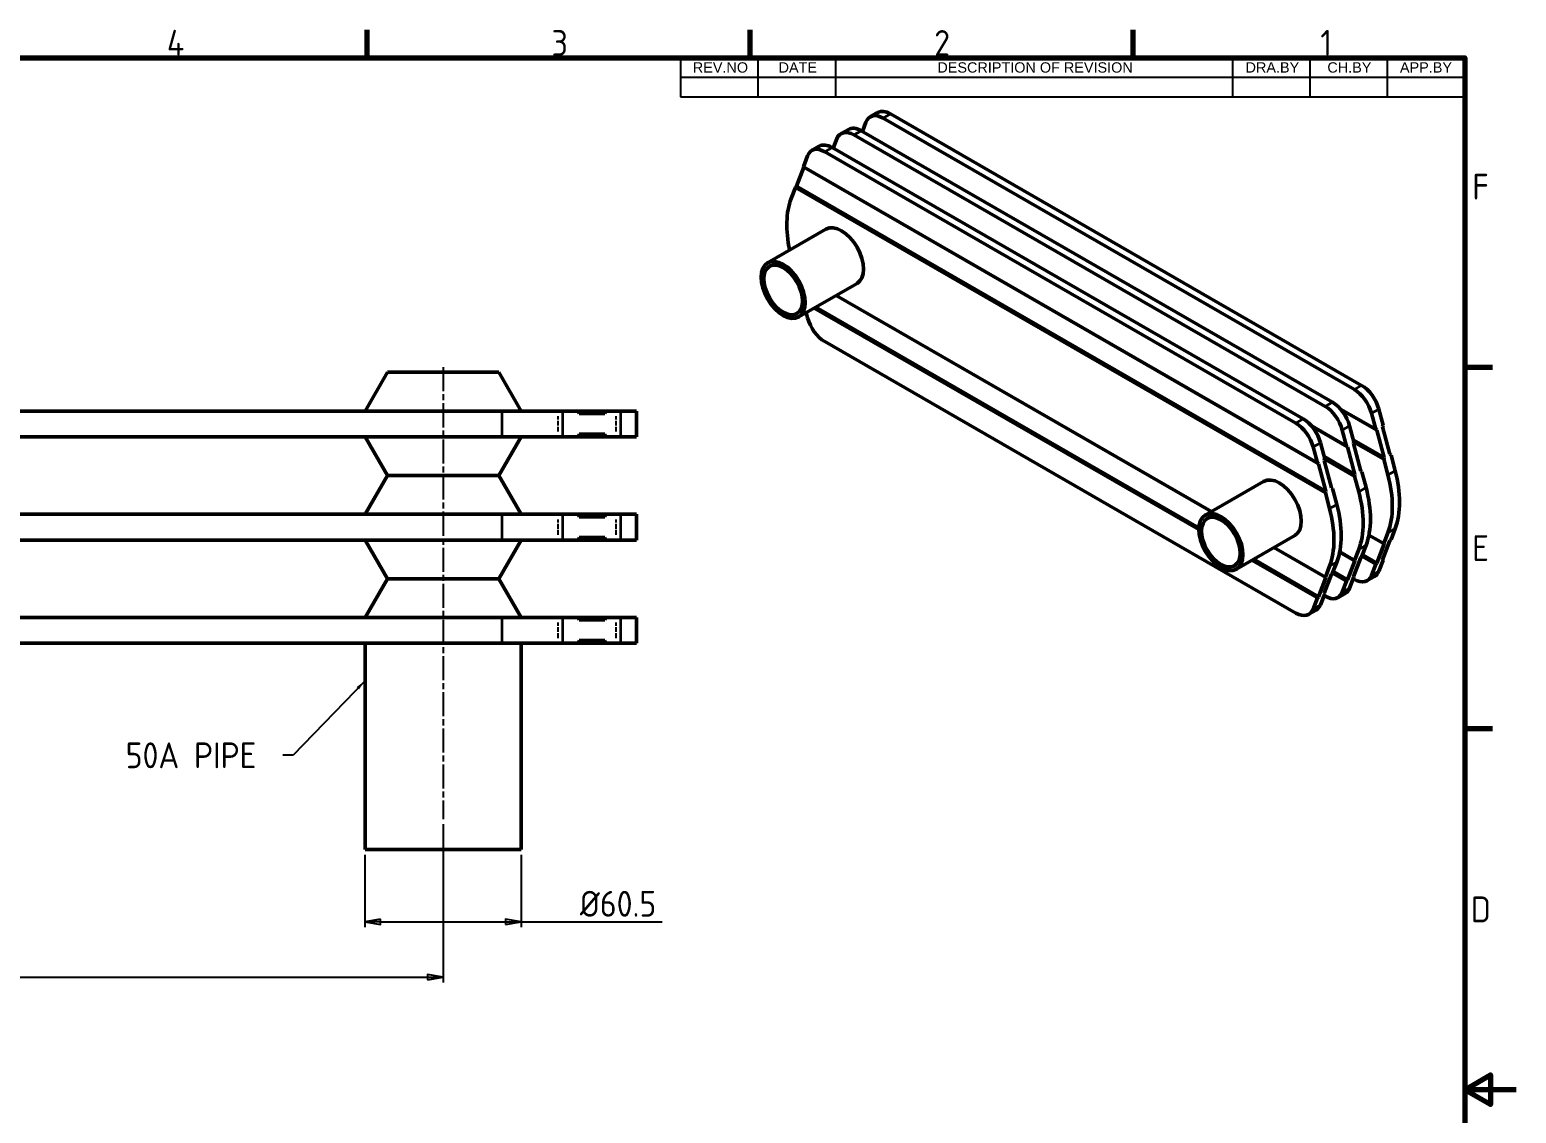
# Model space of a CAD drawing. Header units: millimetres. Extents: x 0 to 1188, y 0 to 840.
# Drawn here: x 612 to 1188, y 411 to 831 of the extents above; entities that cross this region are included whole.
import ezdxf

# ---------------------------------------------------------------- set-up
doc = ezdxf.new("R2010")
doc.units = ezdxf.units.MM
doc.header["$LTSCALE"] = 2
doc.linetypes.add('CHAIN', pattern=[0.3543, 0.2362, -0.0295, 0.0591, -0.0295])
doc.linetypes.add('DASHED', pattern=[0.2067, 0.1654, -0.0413])
doc.layers.get('0').update_dxf_attribs({"lineweight": 25})
for name, color, linetype, lineweight in [('가려진 좁은 것(ISO)', 5, 'DASHED', 25), ('가시적인 것(ISO)', 7, 'Continuous', 50), ('가시적인 좁은 것(ISO)', 1, 'Continuous', 35), ('경계(ISO)', 7, 'Continuous', 70), ('기호(ISO)', 7, 'Continuous', 25), ('중심선(ISO)', 1, 'Continuous', 25), ('치수(ISO)', 7, 'Continuous', 25)]:
    doc.layers.add(name, color=color, linetype=linetype, lineweight=lineweight)
doc.styles.add('ISO ProportionalPSTEK', font='isocp.shx')
doc.styles.add('주 문자 (JIS)', font='arial.ttf')
doc.dimstyles.new('PSTEK', dxfattribs={"dimscale": 2, "dimtxt": 5, "dimasz": 3, "dimexe": 1, "dimexo": 1, "dimgap": 1, "dimtad": 1, "dimrnd": 1e-08, "dimdsep": 46, "dimtxsty": 'ISO ProportionalPSTEK', "dimblk": 'Filled-1', "dimcen": 0.09, "dimdle": 10, "dimclrd": 3, "dimclre": 3, "dimclrt": 1, "dimadec": 1, "dimazin": 2, "dimtfac": 1, "dimtmove": 0, "dimatfit": 3, "dimfxl": 0, "dimtolj": 1, "dimlwd": -1, "dimlwe": -1, "dimarcsym": 0})
doc.dimstyles.new('PSTEK$7', dxfattribs={"dimscale": 2, "dimtxt": 5, "dimasz": 2, "dimexe": 1, "dimexo": 1, "dimgap": 1, "dimtad": 1, "dimrnd": 1e-08, "dimdsep": 46, "dimtxsty": 'ISO ProportionalPSTEK', "dimblk": 'Filled-1', "dimcen": 0.09, "dimdle": 10, "dimclrd": 3, "dimclre": 3, "dimclrt": 1, "dimadec": 1, "dimazin": 2, "dimtfac": 1, "dimtmove": 0, "dimatfit": 3, "dimfxl": 0, "dimtolj": 1, "dimlwd": -1, "dimlwe": -1, "dimarcsym": 0})

# ---------------------------------------------------------------- blocks, each defined once
blk = doc.blocks.new('경계 Default Border')
at = {"layer": '경계(ISO)'}
for p, q in [((371.25, 410), (371.25, 415.4)), ((445.5, 410), (445.5, 415.4)), ((519.75, 410), (519.75, 415.4)), ((584, 350), (589.4, 350)), ((584, 280), (589.4, 280))]:
    blk.add_line(p, q, dxfattribs=at)
at = {"layer": '경계(ISO)', "flags": 128}
for points in [[(10, 10), (10, 410), (584, 410), (584, 10), (10, 10)], [(594, 210), (584, 210), (589, 212.89), (589, 207.11), (584, 210)]]:
    blk.add_lwpolyline(points, dxfattribs=at)
at = {"layer": '경계(ISO)', "color": 1, "char_height": 5, "attachment_point": 7, "style": 'ISO ProportionalPSTEK'}
for s, insert in [('4', (332.41, 410.4)), ('3', (406.99, 410.35)), ('2', (481.17, 410.35)), ('1', (556.02, 410.4)), ('F', (585.47, 382.5)), ('E', (585.47, 312.45)), ('D', (585.2, 242.45))]:
    blk.add_mtext(s, dxfattribs=dict(at, insert=insert))
blk = doc.blocks.new('리비전 내역')
at = {"layer": '기호(ISO)'}
for p, q in [((432, 410), (584, 410)), ((432, 410), (432, 406.22)), ((447, 410), (447, 406.22)), ((462, 410), (462, 406.22)), ((539, 410), (539, 406.22)), ((554, 410), (554, 406.22)), ((569, 410), (569, 406.22)), ((584, 410), (584, 406.22)), ((432, 406.22), (584, 406.22)), ((432, 406.22), (432, 402.44)), ((447, 406.22), (447, 402.44)), ((462, 406.22), (462, 402.44)), ((539, 406.22), (539, 402.44)), ((554, 406.22), (554, 402.44)), ((569, 406.22), (569, 402.44)), ((584, 406.22), (584, 402.44)), ((432, 402.44), (584, 402.44))]:
    blk.add_line(p, q, dxfattribs=at)
at = {"layer": '기호(ISO)', "color": 7, "char_height": 2, "attachment_point": 7, "style": '주 문자 (JIS)'}
for s, insert in [('REV.NO', (434.37, 407.08)), ('DATE', (451, 407.11)), ('DESCRIPTION OF REVISION', (481.78, 407.08)), ('DRA.BY', (541.52, 407.11)), ('CH.BY', (557.38, 407.08)), ('APP.BY', (571.45, 407.11))]:
    blk.add_mtext(s, dxfattribs=dict(at, insert=insert))
blk = doc.blocks.new('Filled-1')
at = {"color": 0}
for p, q in [((0, 0), (-1, 0.167)), ((-1, 0.167), (-1, -0.167)), ((-1, 0), (0, 0)), ((-1, -0.167), (0, 0))]:
    blk.add_line(p, q, dxfattribs=at)
at = {"color": 0, "flags": 128}
blk.add_lwpolyline([(-1, -0.167), (0, 0), (-1, 0.167), (-1, -0.167)], dxfattribs=at)
at = {"color": 0}
blk.add_solid([(-1, -0.167), (0, 0), (-1, 0.167), (-1, -0.167)], dxfattribs=at)
blk = doc.blocks.new('*D15')
at = {"layer": 'Defpoints', "color": 0, "transparency": 16777216}
for p in [(741.64, 513.06), (802.14, 513.06), (802.14, 485.06)]:
    blk.add_point(p, dxfattribs=at)
at = {"layer": '치수(ISO)', "color": 3, "transparency": 16777216}
for p, q in [((741.64, 511.06), (741.64, 483.06)), ((802.14, 511.06), (802.14, 483.06)), ((747.64, 485.06), (796.14, 485.06)), ((802.14, 485.06), (856.85, 485.06))]:
    blk.add_line(p, q, dxfattribs=at)
at = {"layer": '치수(ISO)', "color": 3, "transparency": 16777216, "xscale": 6, "yscale": 6, "zscale": 6, "rotation": 180}
blk.add_blockref('Filled-1', (741.64, 485.06), dxfattribs=at)
at = {"layer": '치수(ISO)', "color": 3, "transparency": 16777216, "xscale": 6, "yscale": 6, "zscale": 6}
blk.add_blockref('Filled-1', (802.14, 485.06), dxfattribs=at)
at = {"layer": '치수(ISO)', "color": 1, "transparency": 16777216, "insert": (824.93, 497.06), "char_height": 10, "attachment_point": 1, "style": 'ISO ProportionalPSTEK'}
blk.add_mtext('\\A1;Ø60.5', dxfattribs=at)
blk = doc.blocks.new('*D16')
at = {"layer": 'Defpoints', "color": 0, "transparency": 16777216}
for p in [(771.89, 524.89), (171.89, 521.49), (771.89, 463.61)]:
    blk.add_point(p, dxfattribs=at)
at = {"layer": '치수(ISO)', "color": 3, "transparency": 16777216}
for p, q in [((171.89, 519.49), (171.89, 461.61)), ((771.89, 522.89), (771.89, 461.61)), ((177.89, 463.61), (765.89, 463.61))]:
    blk.add_line(p, q, dxfattribs=at)
at = {"layer": '치수(ISO)', "color": 3, "transparency": 16777216, "xscale": 6, "yscale": 6, "zscale": 6, "rotation": 180}
blk.add_blockref('Filled-1', (171.89, 463.61), dxfattribs=at)
at = {"layer": '치수(ISO)', "color": 3, "transparency": 16777216, "xscale": 6, "yscale": 6, "zscale": 6}
blk.add_blockref('Filled-1', (771.89, 463.61), dxfattribs=at)
at = {"layer": '치수(ISO)', "color": 1, "transparency": 16777216, "insert": (405.09, 475.61), "char_height": 10, "attachment_point": 1, "style": 'ISO ProportionalPSTEK'}
blk.add_mtext('\\A1;600', dxfattribs=at)

msp = doc.modelspace()

# ---------------------------------------------------------------- linework, layer by layer
at = {"layer": '가려진 좁은 것(ISO)', "ltscale": 5.71399}
for p, q in [((816.473, 675.06), (816.473, 681.06)), ((838.984, 675.06), (838.984, 681.06)), ((816.473, 635.06), (816.473, 641.06)), ((838.984, 635.06), (838.984, 641.06)), ((816.473, 595.06), (816.473, 601.06)), ((838.984, 595.06), (838.984, 601.06))]:
    msp.add_line(p, q, dxfattribs=at)
at = {"layer": '가시적인 것(ISO)'}
for p, q in [((940.365, 798.698), (937.536, 797.07)), ((1125.224, 691.371), (942.527, 796.579)), ((945.355, 798.208), (1128.052, 693)), ((929.051, 792.183), (926.222, 790.554)), ((1113.91, 684.856), (931.213, 790.064)), ((934.041, 791.693), (1116.738, 686.485)), ((935.882, 795.026), (934.499, 791.429)), ((917.737, 785.668), (914.909, 784.039)), ((922.728, 785.178), (1105.425, 679.97)), ((924.568, 788.511), (923.185, 784.914)), ((913.254, 781.996), (911.602, 777.699)), ((1102.596, 678.341), (919.899, 783.549)), ((908.919, 770.149), (911.762, 777.543)), ((911.762, 777.543), (911.602, 777.699)), ((911.602, 777.699), (1110.893, 662.935)), ((1111.299, 662.637), (911.762, 777.543)), ((908.514, 769.667), (906.887, 765.437)), ((908.514, 769.667), (908.919, 770.149)), ((1113.982, 651.346), (908.514, 769.667)), ((908.919, 770.149), (1114.142, 651.969)), ((920.357, 753.504), (897.729, 740.474)), ((932.433, 732.533), (909.806, 719.503)), ((1069.725, 644.066), (924.266, 727.83)), ((924.321, 727.862), (1069.78, 644.098)), ((912.72, 721.181), (913.254, 719.175)), ((1064.918, 637.087), (915.803, 722.957)), ((916.424, 723.314), (1064.934, 637.794)), ((919.899, 709.97), (1102.596, 604.761)), ((750.304, 698.06), (741.644, 683.06)), ((793.484, 698.06), (750.304, 698.06)), ((793.484, 698.06), (802.144, 683.06)), ((148.928, 683.06), (794.86, 683.06)), ((818.352, 683.06), (794.86, 683.06)), ((818.352, 683.06), (824.194, 683.06)), ((824.194, 683.06), (835.113, 683.06)), ((824.628, 682.06), (824.194, 683.06)), ((834.68, 682.06), (824.628, 682.06)), ((835.113, 683.06), (834.68, 682.06)), ((835.113, 683.06), (840.863, 683.06)), ((846.894, 683.06), (840.863, 683.06)), ((846.894, 683.06), (846.894, 673.06)), ((1119.887, 683.816), (1133.521, 675.965)), ((1133.926, 675.667), (1119.996, 683.689)), ((1133.521, 675.965), (1131.868, 682.165)), ((1134.697, 683.794), (1136.349, 677.594)), ((1108.574, 677.301), (1122.207, 669.45)), ((1122.612, 669.152), (1108.682, 677.174)), ((1122.207, 669.45), (1120.555, 675.65)), ((1123.383, 677.279), (1125.035, 671.079)), ((1133.521, 675.965), (1133.926, 675.667)), ((1133.926, 675.667), (1136.769, 664.999)), ((1136.189, 676.97), (1136.349, 677.594)), ((1139.032, 666.302), (1136.189, 676.97)), ((794.86, 673.06), (148.928, 673.06)), ((750.304, 658.06), (741.644, 673.06)), ((793.484, 658.06), (802.144, 673.06)), ((794.86, 673.06), (818.352, 673.06)), ((824.194, 673.06), (818.352, 673.06)), ((824.194, 673.06), (824.628, 674.06)), ((835.113, 673.06), (824.194, 673.06)), ((824.628, 674.06), (834.68, 674.06)), ((834.68, 674.06), (835.113, 673.06)), ((840.863, 673.06), (835.113, 673.06)), ((840.863, 673.06), (846.894, 673.06)), ((1110.893, 662.935), (1109.241, 669.135)), ((1112.069, 670.764), (1113.722, 664.563)), ((1122.207, 669.45), (1122.612, 669.152)), ((1122.612, 669.152), (1125.455, 658.484)), ((1124.822, 671.879), (1136.769, 664.999)), ((1124.875, 670.455), (1125.035, 671.079)), ((1127.718, 659.787), (1124.875, 670.455)), ((1136.609, 664.376), (1125.027, 671.046)), ((1110.893, 662.935), (1111.299, 662.637)), ((1113.508, 665.364), (1125.455, 658.484)), ((1113.561, 663.94), (1113.722, 664.563)), ((1116.404, 653.272), (1113.561, 663.94)), ((1125.295, 657.861), (1113.713, 664.53)), ((1136.769, 664.999), (1136.609, 664.376)), ((1138.235, 658.273), (1136.609, 664.376)), ((1139.437, 666.005), (1139.032, 666.302)), ((1139.437, 666.005), (1141.064, 659.902)), ((750.304, 658.06), (741.644, 643.06)), ((793.484, 658.06), (750.304, 658.06)), ((793.484, 658.06), (802.144, 643.06)), ((1111.299, 662.637), (1114.142, 651.969)), ((1125.455, 658.484), (1125.295, 657.861)), ((1126.922, 651.758), (1125.295, 657.861)), ((1128.124, 659.49), (1127.718, 659.787)), ((1128.124, 659.49), (1129.75, 653.387)), ((1090.062, 655.777), (1067.435, 642.747)), ((1114.142, 651.969), (1113.982, 651.346)), ((1115.608, 645.243), (1113.982, 651.346)), ((1116.81, 652.974), (1116.404, 653.272)), ((1116.81, 652.974), (1118.436, 646.872)), ((148.928, 643.06), (794.86, 643.06)), ((818.352, 643.06), (794.86, 643.06)), ((818.352, 643.06), (824.194, 643.06)), ((824.194, 643.06), (835.113, 643.06)), ((824.628, 642.06), (824.194, 643.06)), ((834.68, 642.06), (824.628, 642.06)), ((835.113, 643.06), (834.68, 642.06)), ((835.113, 643.06), (840.863, 643.06)), ((846.894, 643.06), (840.863, 643.06)), ((846.894, 643.06), (846.894, 633.06)), ((824.194, 633.06), (824.628, 634.06)), ((824.628, 634.06), (834.68, 634.06)), ((834.68, 634.06), (835.113, 633.06)), ((1102.139, 634.806), (1079.511, 621.776)), ((1136.769, 631.518), (1130.866, 634.917)), ((1130.878, 634.974), (1136.609, 631.674)), ((1136.609, 631.674), (1138.235, 635.904)), ((1141.064, 637.533), (1139.437, 633.303)), ((794.86, 633.06), (148.928, 633.06)), ((750.304, 618.06), (741.644, 633.06)), ((793.484, 618.06), (802.144, 633.06)), ((794.86, 633.06), (818.352, 633.06)), ((824.194, 633.06), (818.352, 633.06)), ((835.113, 633.06), (824.194, 633.06)), ((840.863, 633.06), (835.113, 633.06)), ((840.863, 633.06), (846.894, 633.06)), ((1114.142, 618.488), (1093.971, 630.103)), ((1094.027, 630.135), (1113.982, 618.644)), ((1125.455, 625.003), (1119.553, 628.402)), ((1119.564, 628.459), (1125.295, 625.159)), ((1125.295, 625.159), (1126.922, 629.389)), ((1129.75, 631.017), (1128.124, 626.788)), ((1136.769, 631.518), (1133.926, 624.124)), ((1136.189, 625.427), (1139.032, 632.821)), ((1136.609, 631.674), (1136.769, 631.518)), ((1139.032, 632.821), (1139.437, 633.303)), ((1110.893, 610.612), (1085.509, 625.23)), ((1086.13, 625.587), (1111.299, 611.094)), ((1113.982, 618.644), (1115.608, 622.873)), ((1118.436, 624.502), (1116.81, 620.273)), ((1125.455, 625.003), (1122.612, 617.609)), ((1124.875, 618.912), (1127.718, 626.306)), ((1125.295, 625.159), (1125.455, 625.003)), ((1127.718, 626.306), (1128.124, 626.788)), ((1133.521, 623.642), (1128.102, 626.762)), ((1128.337, 627.342), (1133.926, 624.124)), ((1131.868, 619.345), (1133.521, 623.642)), ((1133.926, 624.124), (1133.521, 623.642)), ((1136.349, 625.271), (1134.697, 620.973)), ((1136.349, 625.271), (1136.189, 625.427)), ((750.304, 618.06), (741.644, 603.06)), ((793.484, 618.06), (750.304, 618.06)), ((793.484, 618.06), (802.144, 603.06)), ((1114.142, 618.488), (1111.299, 611.094)), ((1113.561, 612.397), (1116.404, 619.791)), ((1113.982, 618.644), (1114.142, 618.488)), ((1116.404, 619.791), (1116.81, 620.273)), ((1122.207, 617.127), (1116.789, 620.247)), ((1117.023, 620.827), (1122.612, 617.609)), ((1120.555, 612.83), (1122.207, 617.127)), ((1122.612, 617.609), (1122.207, 617.127)), ((1125.035, 618.756), (1123.383, 614.458)), ((1124.766, 618.055), (1125.224, 617.792)), ((1125.035, 618.756), (1124.875, 618.912)), ((1133.042, 618.93), (1130.214, 617.301)), ((1111.299, 611.094), (1110.893, 610.612)), ((1113.722, 612.24), (1112.069, 607.943)), ((1113.452, 611.54), (1113.91, 611.277)), ((1113.722, 612.24), (1113.561, 612.397)), ((1121.729, 612.415), (1118.9, 610.786)), ((1110.415, 605.9), (1107.587, 604.271)), ((1109.241, 606.314), (1110.893, 610.612)), ((148.928, 603.06), (794.86, 603.06)), ((818.352, 603.06), (794.86, 603.06)), ((818.352, 603.06), (824.194, 603.06)), ((824.194, 603.06), (835.113, 603.06)), ((824.628, 602.06), (824.194, 603.06)), ((834.68, 602.06), (824.628, 602.06)), ((835.113, 603.06), (834.68, 602.06)), ((835.113, 603.06), (840.863, 603.06)), ((846.894, 603.06), (840.863, 603.06)), ((846.894, 603.06), (846.894, 593.06)), ((824.194, 593.06), (824.628, 594.06)), ((824.628, 594.06), (834.68, 594.06)), ((834.68, 594.06), (835.113, 593.06)), ((794.86, 593.06), (148.928, 593.06)), ((741.644, 593.06), (741.644, 513.06)), ((794.86, 593.06), (818.352, 593.06)), ((802.144, 593.06), (802.144, 513.06)), ((824.194, 593.06), (818.352, 593.06)), ((835.113, 593.06), (824.194, 593.06)), ((840.863, 593.06), (835.113, 593.06)), ((840.863, 593.06), (846.894, 593.06)), ((741.644, 513.06), (802.144, 513.06))]:
    msp.add_line(p, q, dxfattribs=at)
for centre, major_axis, start_param, end_param in [((942.527, 788.404), (-4.99, 8.666), 5.4997209, 6.7214513), ((945.355, 790.033), (-4.99, 8.666), 5.4997209, 6.2831853), ((931.213, 781.889), (-4.99, 8.666), 5.4997209, 6.7214513), ((934.041, 783.517), (-4.99, 8.666), 5.4997209, 6.2831853), ((919.899, 775.374), (-4.99, 8.666), 5.4997209, 6.7214513), ((922.728, 777.002), (-4.99, 8.666), 5.4997209, 6.2831853), ((933.466, 738.947), (19.961, -34.663), 3.5798587, 4.2129484), ((926.395, 743.019), (-6.038, 10.486), 3.1415927, 6.2831853), ((919.899, 718.145), (4.99, -8.666), 4.2779904, 5.4997209), ((1128.052, 684.824), (4.99, -8.666), 1.1363977, 2.3581282), ((1116.738, 678.309), (4.99, -8.666), 1.1363977, 2.3581282), ((1125.224, 683.196), (-4.99, 8.666), 4.2779904, 5.4997209), ((1113.91, 676.68), (-4.99, 8.666), 4.2779904, 5.4997209), ((1102.596, 670.165), (-4.99, 8.666), 4.2779904, 5.4997209), ((1105.425, 671.794), (4.99, -8.666), 1.1363977, 2.3581282), ((1096.1, 645.292), (-6.038, 10.486), 3.1415927, 6.2831853), ((1111.657, 662.394), (-19.961, 34.663), 3.5798587, 4.2779904), ((1114.485, 664.023), (19.961, -34.663), 0.438266, 1.1363977), ((1100.343, 655.879), (-19.961, 34.663), 3.5798587, 4.2779904), ((1103.172, 657.508), (19.961, -34.663), 0.438266, 1.1363977), ((1091.858, 650.992), (19.961, -34.663), 0.438266, 1.1363977), ((1089.029, 649.364), (-19.961, 34.663), 3.5798587, 4.2779904), ((1125.224, 625.967), (4.99, -8.666), 5.4997209, 6.7214513), ((1128.052, 627.596), (4.99, -8.666), 0, 0.438266), ((1113.91, 619.452), (4.99, -8.666), 5.4997209, 6.7214513), ((1116.738, 621.081), (4.99, -8.666), 0, 0.438266), ((1102.596, 612.937), (4.99, -8.666), 5.4997209, 6.7214513), ((1105.425, 614.566), (4.99, -8.666), 0, 0.438266)]:
    msp.add_ellipse(centre, major_axis=major_axis, ratio=0.5780931, start_param=start_param, end_param=end_param, dxfattribs=at)
for centre, major_axis in [((903.767, 729.988), (-6.038, 10.486)), ((903.767, 729.988), (-5.28, 9.168)), ((1073.473, 632.261), (-6.038, 10.486)), ((1073.473, 632.261), (-5.28, 9.168))]:
    msp.add_ellipse(centre, major_axis=major_axis, ratio=0.5780931, dxfattribs=at)
at = {"layer": '가시적인 좁은 것(ISO)'}
for p, q in [((942.527, 796.579), (945.355, 798.208)), ((931.213, 790.064), (934.041, 791.693)), ((919.899, 783.549), (922.728, 785.178)), ((1125.224, 691.371), (1128.052, 693)), ((1113.91, 684.856), (1116.738, 686.485)), ((794.86, 673.06), (794.86, 683.06)), ((818.352, 673.06), (818.352, 683.06)), ((840.863, 673.06), (840.863, 683.06)), ((1131.868, 682.165), (1134.697, 683.794)), ((1102.596, 678.341), (1105.425, 679.97)), ((1120.555, 675.65), (1123.383, 677.279)), ((1109.241, 669.135), (1112.069, 670.764)), ((1138.235, 658.273), (1141.064, 659.902)), ((1126.922, 651.758), (1129.75, 653.387)), ((1115.608, 645.243), (1118.436, 646.872)), ((794.86, 633.06), (794.86, 643.06)), ((818.352, 633.06), (818.352, 643.06)), ((840.863, 633.06), (840.863, 643.06)), ((1141.064, 637.533), (1138.235, 635.904)), ((1129.75, 631.017), (1126.922, 629.389)), ((1118.436, 624.502), (1115.608, 622.873)), ((1131.868, 619.345), (1134.697, 620.973)), ((1120.555, 612.83), (1123.383, 614.458)), ((1109.241, 606.314), (1112.069, 607.943)), ((794.86, 593.06), (794.86, 603.06)), ((818.352, 593.06), (818.352, 603.06)), ((840.863, 593.06), (840.863, 603.06))]:
    msp.add_line(p, q, dxfattribs=at)
at = {"layer": '중심선(ISO)', "linetype": 'CHAIN', "ltscale": 19.757267}
msp.add_line((771.894, 700.06), (771.894, 524.892), dxfattribs=at)

# ---------------------------------------------------------------- block references
at = {"xscale": 2, "yscale": 2, "zscale": 2}
msp.add_blockref('경계 Default Border', (0, 0), dxfattribs=at)
at = {"layer": '기호(ISO)', "xscale": 2, "yscale": 2, "zscale": 2}
msp.add_blockref('리비전 내역', (0, 0), dxfattribs=at)

# ---------------------------------------------------------------- texts
at = {"layer": '기호(ISO)', "color": 1, "insert": (648.85, 554.613), "char_height": 10, "width": 58.90346, "attachment_point": 1, "style": 'ISO ProportionalPSTEK'}
msp.add_mtext('{\\fISOCP|b0|i0;\\H10.0000;50A PIPE}', dxfattribs=at)

# ---------------------------------------------------------------- dimensions: what is measured, and where the dimension line sits
at = {"layer": '치수(ISO)', "color": 3}
dim = msp.add_linear_dim(base=(771.894, 463.615), p1=(171.894, 521.491), p2=(771.894, 524.892), angle=180, dimstyle='PSTEK', override={"dimdec": 2, "dimtp": 0, "dimtm": 0, "dimtdec": 2, "dimtofl": 0, "dimatfit": 1}, dxfattribs=at)
dim.commit()
dim.dimension.update_dxf_attribs({"geometry": '*D16', "text_midpoint": (414.394, 463.615), "dimtype": 160})
dim = msp.add_linear_dim(base=(802.144, 485.06), p1=(741.644, 513.06), p2=(802.144, 513.06), angle=180, text='Ø<>', dimstyle='PSTEK', override={"dimdec": 2, "dimtp": 0, "dimtm": 0, "dimtdec": 2, "dimtofl": 0, "dimatfit": 2}, dxfattribs=at)
dim.commit()
dim.dimension.update_dxf_attribs({"geometry": '*D15', "text_midpoint": (839.888, 485.06), "dimtype": 160})

# ---------------------------------------------------------------- leaders
at = {"layer": '기호(ISO)', "color": 3, "annotation_type": 0, "has_hookline": 1, "hookline_direction": 1, "text_width": 55.674}
msp.add_leader([(741.644, 578.503), (713.754, 549.613), (709.754, 549.613)], dimstyle='PSTEK$7', override={"dimtad": 0}, dxfattribs=at)

doc.saveas('drawing.dxf')
